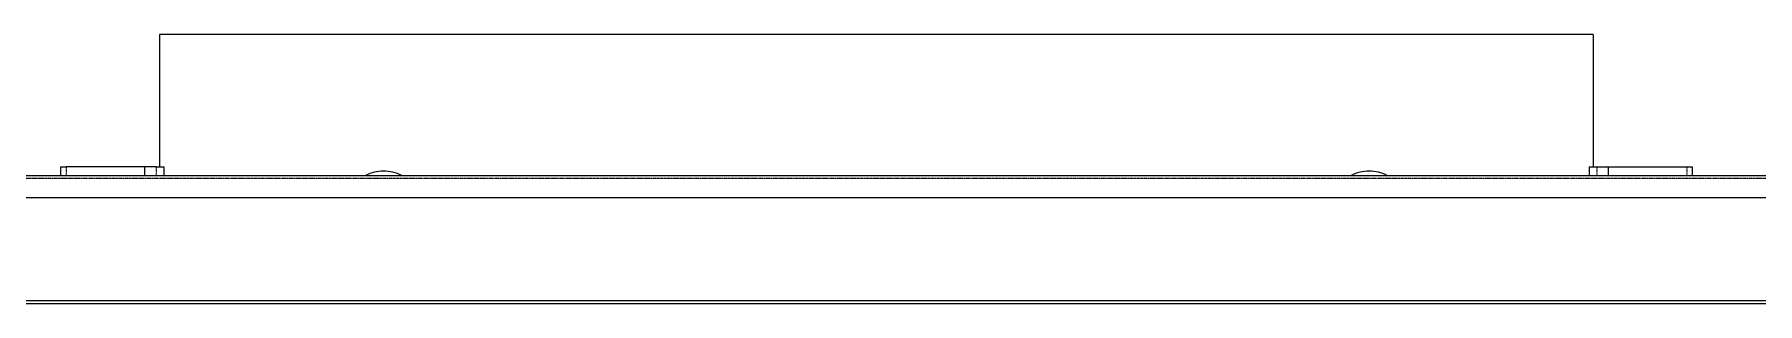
# Model space of a CAD drawing. Header units: millimetres. Extents: x 46989 to 543236, y 252623 to 526638.
# Drawn here: x 68260 to 76805, y 503497 to 504830 of the extents above; entities that cross this region are included whole.
import ezdxf

# ---------------------------------------------------------------- set-up
doc = ezdxf.new("R2010")
doc.units = ezdxf.units.MM
doc.linetypes.add('PHANTOM', pattern=[20, 10, -2, 2, -2, 2, -2])

msp = doc.modelspace()

# ---------------------------------------------------------------- linework, layer by layer
at = {"color": 7, "lineweight": 13, "ltscale": 0.03937}
for p, q in [((72435.3, 504829.8), (68880.3, 504829.8)), ((68880.3, 504829.8), (68880.3, 504173.8)), ((75990.3, 504829.8), (72435.3, 504829.8)), ((75990.3, 504829.8), (75990.3, 504173.8)), ((59542.1, 504130.9), (85328.5, 504130.9)), ((83503.2, 504020), (61366, 504020)), ((61366, 503510.8), (83503.2, 503510.8)), ((61366, 503496.6), (83503.1, 503496.6))]:
    msp.add_line(p, q, dxfattribs=at)
at = {"color": 7, "linetype": 'PHANTOM', "lineweight": 13, "ltscale": 0.03937}
msp.add_line((59520.3, 504118.1), (85350.3, 504118.1), dxfattribs=at)
at = {"color": 7, "lineweight": 13, "ltscale": 0.000938566}
msp.add_line((68389.6, 504173.8), (68416.6, 504173.8), dxfattribs=at)
at = {"color": 7, "lineweight": 13, "ltscale": 0.001493}
for p, q in [((68389.6, 504173.8), (68389.6, 504130.8)), ((68806.4, 504173.8), (68806.4, 504130.8)), ((68900.9, 504173.8), (68900.9, 504130.8)), ((75969.8, 504173.8), (75969.8, 504130.8)), ((76064.2, 504173.8), (76064.2, 504130.8)), ((76481, 504173.8), (76481, 504130.8)), ((76481, 504173.8), (76481, 504130.8))]:
    msp.add_line(p, q, dxfattribs=at)
at = {"color": 7, "lineweight": 13, "ltscale": 0.013534}
for p, q in [((68806.4, 504173.8), (68416.6, 504173.8)), ((76064.2, 504173.8), (76454, 504173.8))]:
    msp.add_line(p, q, dxfattribs=at)
at = {"color": 7, "linetype": 'PHANTOM', "lineweight": 13, "ltscale": 0.001493}
for p, q in [((68416.6, 504173.8), (68416.6, 504130.8)), ((68863.1, 504173.8), (68863.1, 504130.8)), ((76007.6, 504173.8), (76007.6, 504130.8)), ((76454, 504173.8), (76454, 504130.8))]:
    msp.add_line(p, q, dxfattribs=at)
at = {"color": 7, "lineweight": 13, "ltscale": 0.001967}
for p, q in [((68863.1, 504173.8), (68806.4, 504173.8)), ((76007.6, 504173.8), (76064.2, 504173.8))]:
    msp.add_line(p, q, dxfattribs=at)
at = {"color": 7, "lineweight": 13, "ltscale": 0.001312}
for p, q in [((68863.1, 504173.8), (68900.9, 504173.8)), ((75969.8, 504173.8), (76007.6, 504173.8))]:
    msp.add_line(p, q, dxfattribs=at)
at = {"color": 7, "lineweight": 13, "ltscale": 0.000938536}
msp.add_line((76454, 504173.8), (76481, 504173.8), dxfattribs=at)
at = {"color": 7, "lineweight": 13, "ltscale": 0.03937}
for centre, start, end in [((69991.6, 503953.9), 90, 116.85376), ((69991.6, 503953.9), 63.14625, 90), ((74879, 503953.9), 90, 116.85376), ((74879, 503953.9), 63.14625, 90)]:
    msp.add_arc(centre, 198.3, start, end, dxfattribs=at)

doc.saveas('drawing.dxf')
